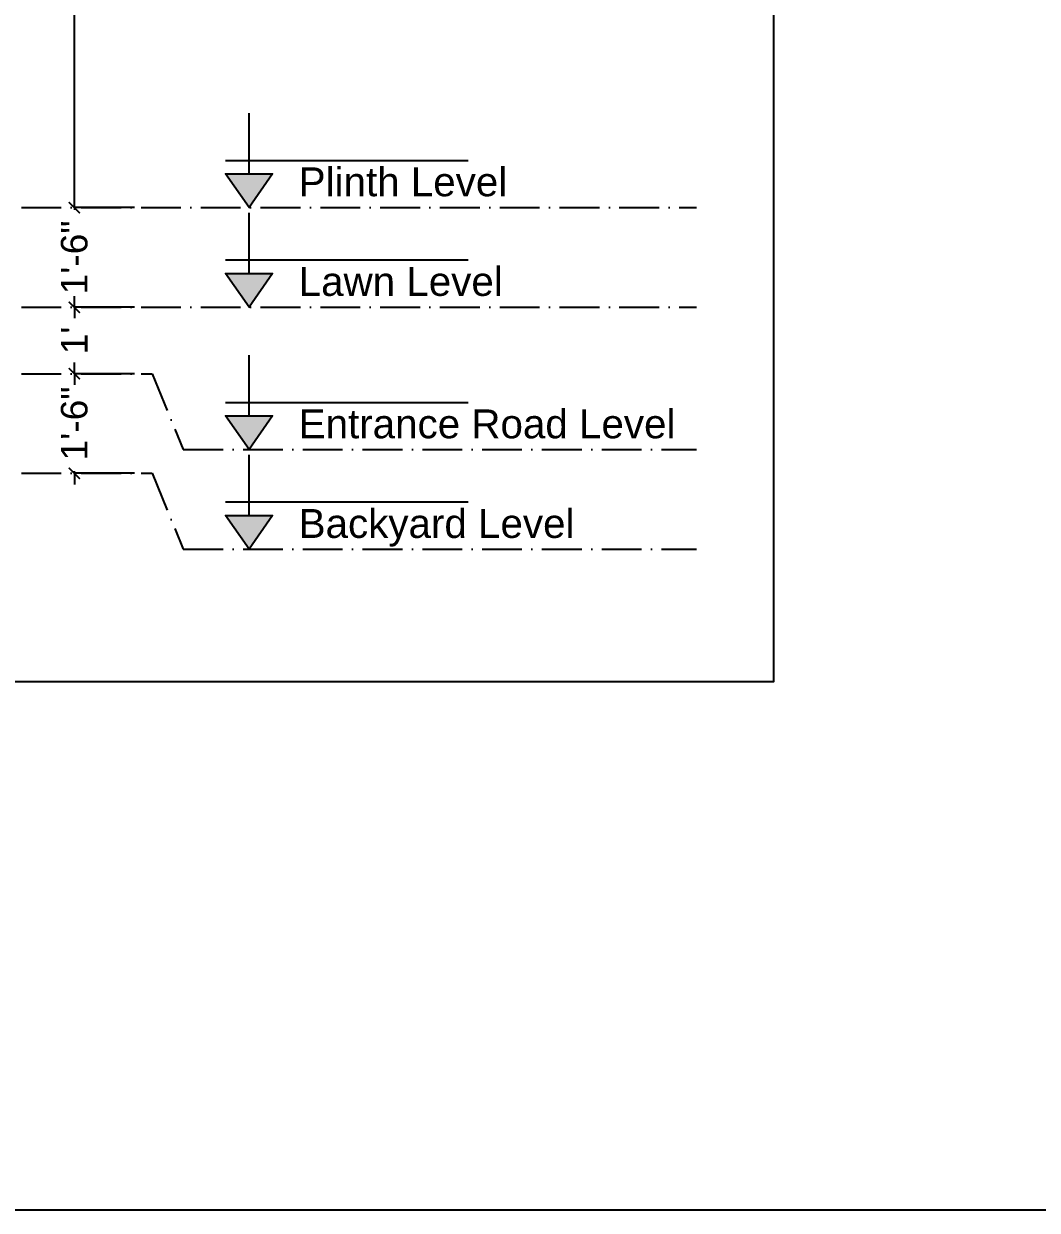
# Model space of a CAD drawing. Header units: millimetres. Extents: x -2842 to 116137, y -21481 to 17561.
# Drawn here: x 52274 to 56853, y -21481 to -16122 of the extents above; entities that cross this region are included whole.
import ezdxf
from ezdxf.xclip import XClip

# ---------------------------------------------------------------- set-up
doc = ezdxf.new("R2010")
doc.units = ezdxf.units.MM
doc.header["$LTSCALE"] = 150
doc.header["$XCLIPFRAME"] = 2
doc.linetypes.add('ACAD_ISO10W100', pattern=[18, 12, -3, 0, -3])
doc.layers.add('ad-Dimension', color=5, linetype='Continuous', true_color=0x0000ff)
for name, color, linetype in [('ad-Grid', 8, 'ACAD_ISO10W100'), ('ad-Level', 4, 'Continuous'), ('ad-Level text', 4, 'Continuous')]:
    doc.layers.add(name, color=color, linetype=linetype)
doc.styles.get("Standard").update_dxf_attribs({"font": 'arial.ttf'})
doc.dimstyles.new('Copy of A-100-DIM-INT (MM-FT)', dxfattribs={"dimscale": 50, "dimtxt": 2.4, "dimasz": 1, "dimexe": 0, "dimexo": 0, "dimgap": 1, "dimtad": 0, "dimdec": 0, "dimlfac": 0.03937, "dimdsep": 46, "dimlunit": 3, "dimtxsty": 'Standard', "dimblk": '$ZCDB_AUDIT_GENERATED_C85', "dimcen": 0.025, "dimclrd": 256, "dimclre": 256, "dimclrt": 256, "dimazin": 2, "dimtfac": 1, "dimtdec": 0, "dimtix": 1, "dimtmove": 2, "dimatfit": 3, "dimldrblk": '$ZCDB_AUDIT_GENERATED_C85', "dimfxl": 1, "dimtolj": 1, "dimtzin": 0, "dimarcsym": 0})

# ---------------------------------------------------------------- blocks, each defined once
blk = doc.blocks.new('$ZCDB_AUDIT_GENERATED_C85')
at = {"color": 0, "linetype": 'ByBlock', "const_width": 0.15}
blk.add_lwpolyline([(-0.5, -0.5), (0.5, 0.5)], dxfattribs=at)
blk = doc.blocks.new('*D47')
at = {"layer": 'ad-Dimension', "lineweight": -2, "transparency": 16777216}
for p, q in [((-2811.4, 0), (-2811.4, 50)), ((-2539.9, 0), (-2811.4, 0)), ((-2811.4, 0), (-2811.4, -9.7)), ((-2811.4, -450), (-2811.4, -440.3)), ((-2539.9, -450), (-2811.4, -450)), ((-2811.4, -450), (-2811.4, -500))]:
    blk.add_line(p, q, dxfattribs=at)
at = {"layer": 'Defpoints', "color": 0, "transparency": 16777216}
for p in [(-2539.9, 0), (-2811.4, -450), (-2539.9, -450)]:
    blk.add_point(p, dxfattribs=at)
at = {"layer": 'ad-Dimension', "lineweight": -2, "transparency": 16777216, "xscale": 50, "yscale": 50, "zscale": 50}
for p, rotation in [((-2811.4, 0), 270), ((-2811.4, -450), 90)]:
    blk.add_blockref('$ZCDB_AUDIT_GENERATED_C85', p, dxfattribs=dict(at, rotation=rotation))
at = {"layer": 'ad-Dimension', "transparency": 16777216, "insert": (-2811.4, -225), "char_height": 120, "attachment_point": 5, "rotation": 90}
blk.add_mtext('\\A1;1\'-6"', dxfattribs=at)
blk = doc.blocks.new('*D48')
at = {"layer": 'ad-Dimension', "lineweight": -2, "transparency": 16777216}
for p, q in [((-2539.9, 3050), (-2811.4, 3050)), ((-2811.4, 3050), (-2811.4, 1675.4)), ((-2811.4, 0), (-2811.4, 1374.6)), ((-2539.9, 0), (-2811.4, 0))]:
    blk.add_line(p, q, dxfattribs=at)
at = {"layer": 'Defpoints', "color": 0, "transparency": 16777216}
for p in [(-2539.9, 3050), (-2811.4, 0), (-2539.9, 0)]:
    blk.add_point(p, dxfattribs=at)
at = {"layer": 'ad-Dimension', "lineweight": -2, "transparency": 16777216, "xscale": 50, "yscale": 50, "zscale": 50}
for p, rotation in [((-2811.4, 3050), 90), ((-2811.4, 0), 270)]:
    blk.add_blockref('$ZCDB_AUDIT_GENERATED_C85', p, dxfattribs=dict(at, rotation=rotation))
at = {"layer": 'ad-Dimension', "transparency": 16777216, "insert": (-2811.4, 1525), "char_height": 120, "attachment_point": 5, "rotation": 90}
blk.add_mtext("\\A1;10'", dxfattribs=at)
blk = doc.blocks.new('ELE-1')
at = {"layer": 'ad-Level'}
blk.add_hatch(color=252, dxfattribs=at).paths.add_polyline_path([(175, 125), (88.5, 125), (0, 125), (88.5, 0)])
at = {"layer": 'ad-Level', "color": 2}
blk.add_line((0, 175), (900, 175), dxfattribs=at)
blk.add_lwpolyline([(88.5, 125), (175, 125), (88.5, 0), (0, 125), (88.5, 125), (88.5, 350)], dxfattribs=at)
blk = doc.blocks.new('EW')
at = {"layer": 'ad-Level', "xscale": 1.792223955136464, "yscale": 1.792223955136464, "zscale": 1.792223955136464}
blk.add_blockref('ELE-1', (-1613, -313.6), dxfattribs=at)
at = {"layer": 'ad-Level text'}
blk.add_attdef('FLOOR', (-1126, -238.4), '', height=150, dxfattribs=at)
blk = doc.blocks.new('*D50')
at = {"layer": 'ad-Dimension', "lineweight": -2, "transparency": 16777216}
for p, q in [((-2811.4, -750), (-2811.4, -700)), ((-2539.9, -750), (-2811.4, -750)), ((-2811.4, -750), (-2811.4, -759.7)), ((-2811.4, -1200), (-2811.4, -1190.3)), ((-2539.9, -1200), (-2811.4, -1200)), ((-2811.4, -1200), (-2811.4, -1250))]:
    blk.add_line(p, q, dxfattribs=at)
at = {"layer": 'Defpoints', "color": 0, "transparency": 16777216}
for p in [(-2539.9, -750), (-2811.4, -1200), (-2539.9, -1200)]:
    blk.add_point(p, dxfattribs=at)
at = {"layer": 'ad-Dimension', "lineweight": -2, "transparency": 16777216, "xscale": 50, "yscale": 50, "zscale": 50}
for p, rotation in [((-2811.4, -750), 270), ((-2811.4, -1200), 90)]:
    blk.add_blockref('$ZCDB_AUDIT_GENERATED_C85', p, dxfattribs=dict(at, rotation=rotation))
at = {"layer": 'ad-Dimension', "transparency": 16777216, "insert": (-2811.4, -975), "char_height": 120, "attachment_point": 5, "rotation": 90}
blk.add_mtext('\\A1;1\'-6"', dxfattribs=at)
blk = doc.blocks.new('*D55')
at = {"layer": 'ad-Dimension', "lineweight": -2, "transparency": 16777216}
for p, q in [((-2811.4, -450), (-2811.4, -400)), ((-2539.9, -450), (-2811.4, -450)), ((-2811.4, -450), (-2811.4, -497.5)), ((-2811.4, -750), (-2811.4, -702.5)), ((-2539.9, -750), (-2811.4, -750)), ((-2811.4, -750), (-2811.4, -800))]:
    blk.add_line(p, q, dxfattribs=at)
at = {"layer": 'Defpoints', "color": 0, "transparency": 16777216}
for p in [(-2539.9, -450), (-2811.4, -750), (-2539.9, -750)]:
    blk.add_point(p, dxfattribs=at)
at = {"layer": 'ad-Dimension', "lineweight": -2, "transparency": 16777216, "xscale": 50, "yscale": 50, "zscale": 50}
for p, rotation in [((-2811.4, -450), 270), ((-2811.4, -750), 90)]:
    blk.add_blockref('$ZCDB_AUDIT_GENERATED_C85', p, dxfattribs=dict(at, rotation=rotation))
at = {"layer": 'ad-Dimension', "transparency": 16777216, "insert": (-2811.4, -600), "char_height": 120, "attachment_point": 5, "rotation": 90}
blk.add_mtext("\\A1;1'", dxfattribs=at)
blk = doc.blocks.new('zw$38DE')
at = {"layer": 'ad-Grid', "ltscale": 0.1}
for points in [[(-27431.1, 0), (0, 0)], [(-27431.1, -450), (0, -450)], [(-27431.1, -750), (-2459.8, -750), (-2319.6, -1093), (0, -1093)], [(-27431.1, -1200), (-2459.8, -1200), (-2319.6, -1543), (0, -1543)]]:
    blk.add_lwpolyline(points, dxfattribs=at)
at = {"lineweight": 25}
ref = blk.add_blockref('EW', (-1031.8, 213.4), dxfattribs=dict(at, xscale=0.6803507037772645, yscale=0.6803507037772645, zscale=0.6803507037772645))
ref.add_attrib('FLOOR', 'Plinth Level', (-1797.9, 51.2), dxfattribs={"layer": 'ad-Level text', "height": 130.472, "rotation": 720})
ref = blk.add_blockref('EW', (-1031.8, -236.6), dxfattribs=dict(at, xscale=0.6803507037772645, yscale=0.6803507037772645, zscale=0.6803507037772645))
ref.add_attrib('FLOOR', 'Lawn Level', (-1797.9, -398.8), dxfattribs={"layer": 'ad-Level text', "height": 130.47, "rotation": 720})
ref = blk.add_blockref('EW', (-1031.8, -879.6), dxfattribs=dict(at, xscale=0.6803507037772645, yscale=0.6803507037772645, zscale=0.6803507037772645))
ref.add_attrib('FLOOR', 'Entrance Road Level', (-1797.9, -1041.9), dxfattribs={"layer": 'ad-Level text', "height": 130.472, "rotation": 720})
ref = blk.add_blockref('EW', (-1031.8, -1329.6), dxfattribs=dict(at, xscale=0.6803507037772645, yscale=0.6803507037772645, zscale=0.6803507037772645))
ref.add_attrib('FLOOR', 'Backyard Level', (-1797.9, -1491.9), dxfattribs={"layer": 'ad-Level text', "height": 130.472, "rotation": 720})
at = {"layer": 'ad-Dimension'}
for base, p1, p2, picture, middle in [((-2811.4, 0), (-2539.9, 3050), (-2539.9, 0), '*D48', (-2811.4, 1525)), ((-2811.4, -450), (-2539.9, 0), (-2539.9, -450), '*D47', (-2811.4, -225)), ((-2811.4, -750), (-2539.9, -450), (-2539.9, -750), '*D55', (-2811.4, -600)), ((-2811.4, -1200), (-2539.9, -750), (-2539.9, -1200), '*D50', (-2811.4, -975))]:
    dim = blk.add_linear_dim(base=base, p1=p1, p2=p2, angle=90, dimstyle='Copy of A-100-DIM-INT (MM-FT)', dxfattribs=at)
    dim.commit()
    dim.dimension.update_dxf_attribs({"geometry": picture, "text_midpoint": middle})

msp = doc.modelspace()

# ---------------------------------------------------------------- linework, layer by layer
msp.add_lwpolyline([(29034.2, -9535.3), (58068.4, -9535.3), (58068.4, -21480.7), (29034.2, -21480.7)], close=True)

# ---------------------------------------------------------------- block references
ref = msp.add_blockref('zw$38DE', (55314.1, -16952.2))
XClip(ref).set_block_clipping_path([(-24388.2934201569, -2140.6281090205), (349.01197073, 5188.3683916222)])

doc.saveas('drawing.dxf')
